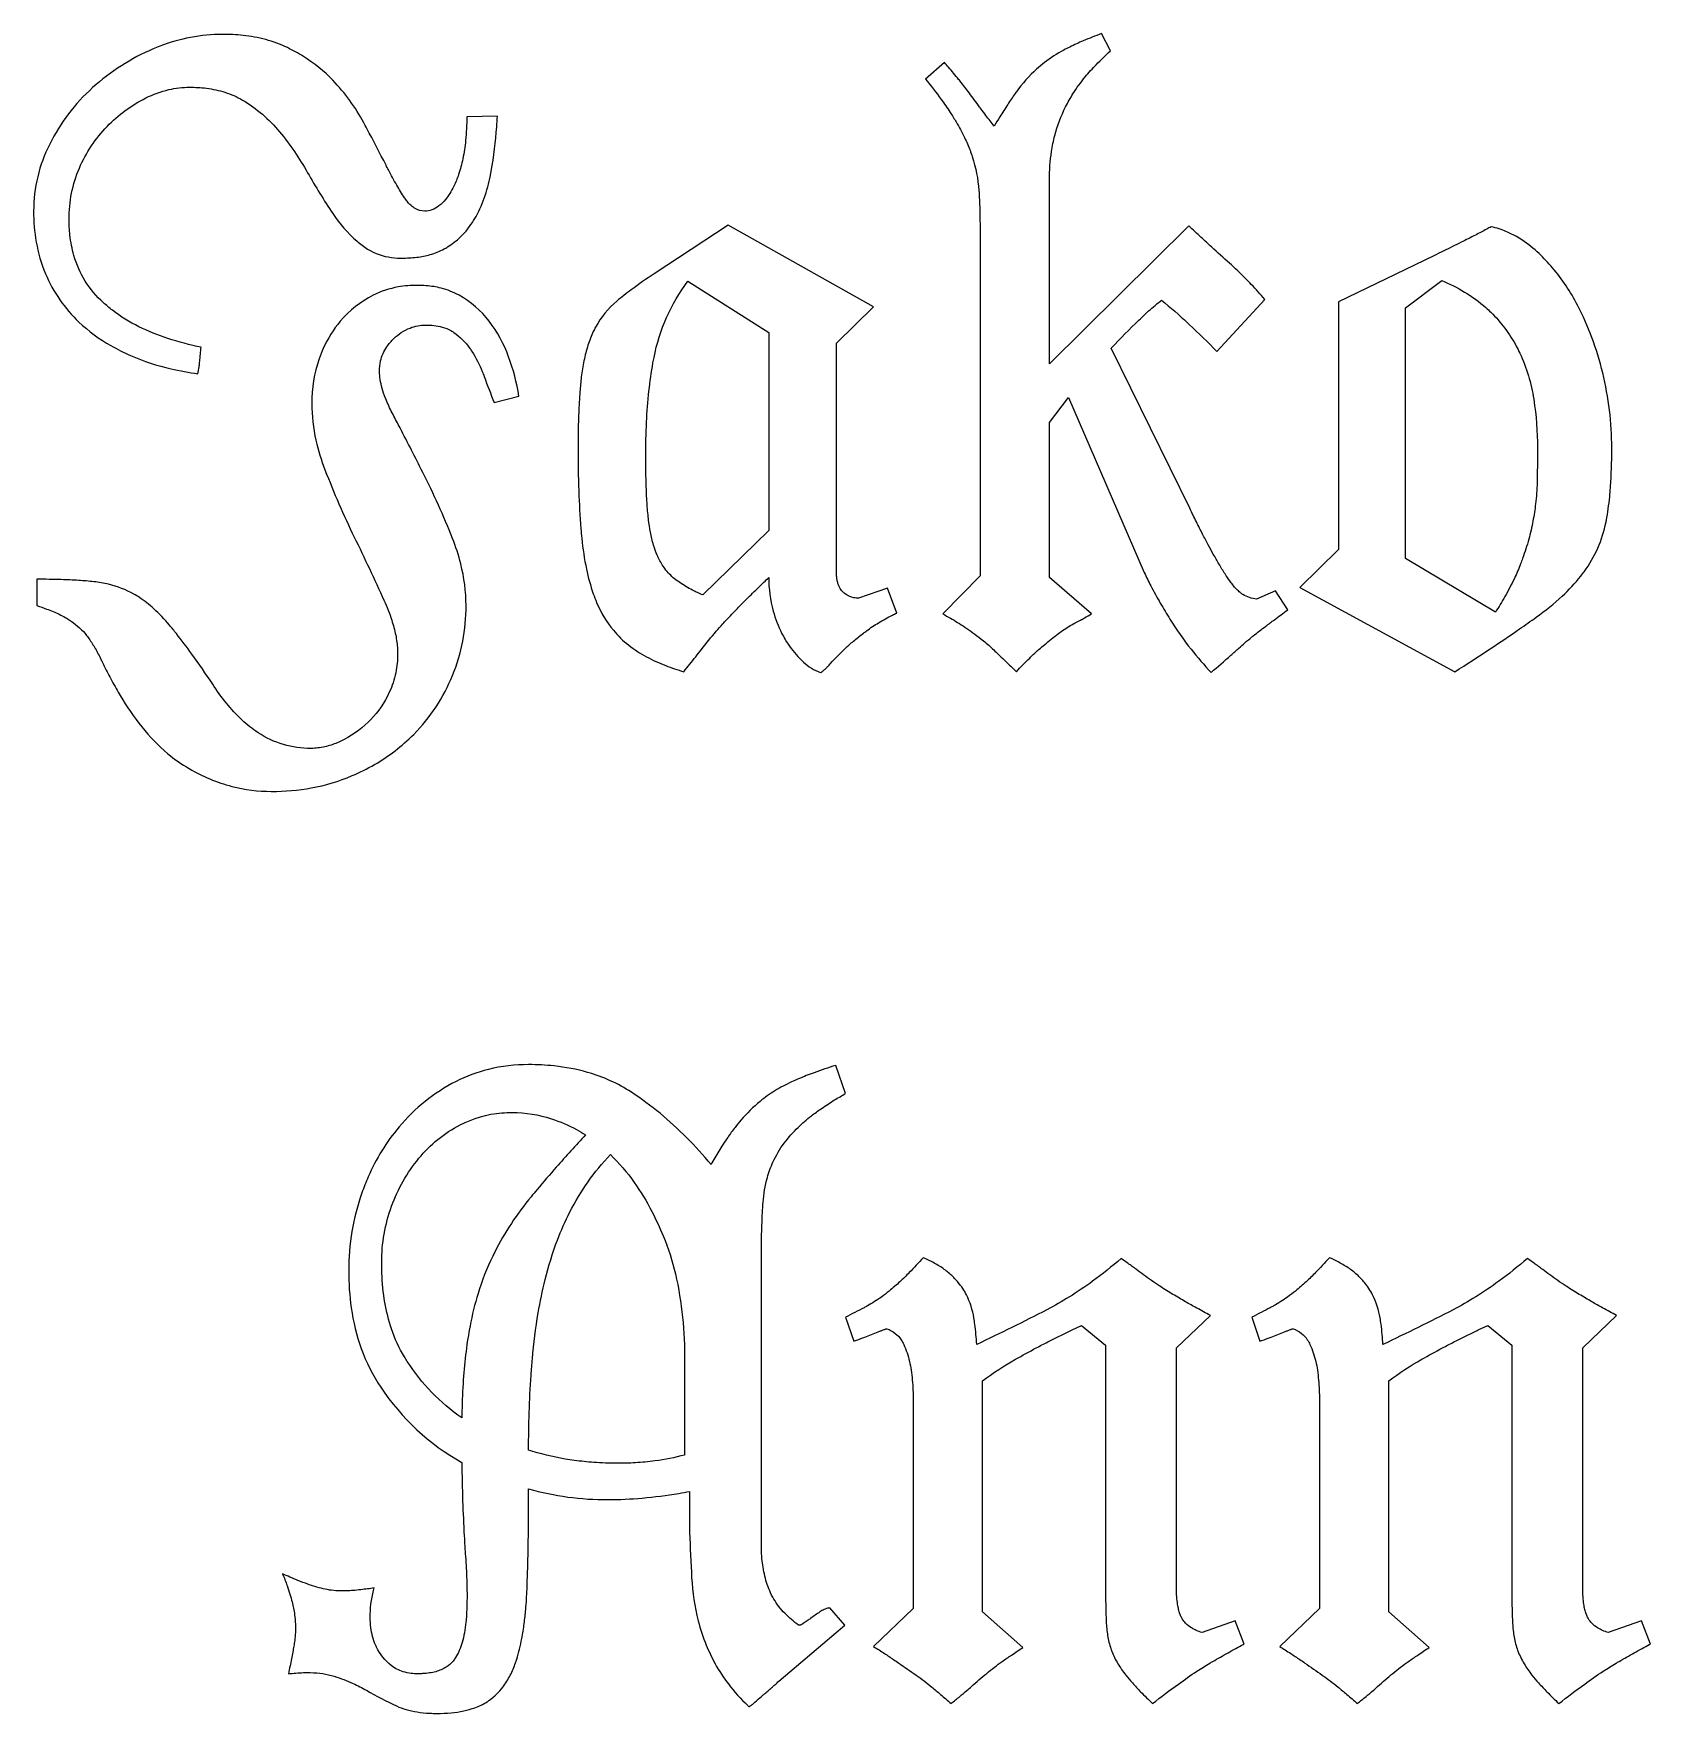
# Model space of a CAD drawing. Extents: x 9 to 156, y 170 to 274.
# Drawn here: x 32.59 to 54.71, y 201.69 to 224.66 of the extents above; entities that cross this region are included whole.
import ezdxf

# ---------------------------------------------------------------- set-up
doc = ezdxf.new("R2010")
doc.units = 0
doc.layers.add('TEXT', color=7, linetype='CONTINUOUS')

msp = doc.modelspace()

# ---------------------------------------------------------------- linework, layer by layer
at = {"layer": 'TEXT', "color": 1}
for p, q in [((47.322, 224.422), (47.198, 224.659)), ((45.053, 224.264), (44.794, 224.038)), ((38.938, 223.53), (38.52, 223.519)), ((46.487, 221.984), (46.487, 222.661)), ((42.095, 222.04), (41.079, 221.374)), ((44.082, 220.922), (42.095, 222.04)), ((45.539, 221.961), (45.539, 217.242)), ((48.395, 222.029), (46.487, 220.143)), ((46.487, 220.143), (46.487, 221.984)), ((51.746, 221.622), (50.442, 220.99)), ((41.542, 221.272), (42.648, 220.573)), ((51.356, 220.911), (51.853, 221.284)), ((48.779, 220.313), (49.433, 221.024)), ((43.574, 220.426), (44.082, 220.922)), ((50.442, 220.99), (50.442, 217.604)), ((51.356, 217.479), (51.356, 220.911)), ((42.648, 220.573), (42.648, 217.863)), ((43.574, 217.299), (43.574, 220.426)), ((48.406, 218.168), (47.333, 220.358)), ((38.893, 219.613), (39.232, 219.703)), ((46.487, 219.342), (46.747, 219.681)), ((46.747, 219.681), (47.785, 217.288)), ((46.487, 217.22), (46.487, 219.342)), ((40.966, 218.879), (40.966, 218.879)), ((42.648, 217.863), (41.745, 216.983)), ((50.442, 217.604), (49.911, 217.084)), ((52.587, 216.746), (51.356, 217.479)), ((32.639, 217.197), (32.639, 216.836)), ((45.539, 217.242), (45.031, 216.723)), ((47.063, 216.723), (46.487, 217.22)), ((44.274, 217.073), (43.878, 216.937)), ((44.398, 216.734), (44.274, 217.073)), ((49.58, 217.039), (49.321, 216.926)), ((49.75, 216.78), (49.58, 217.039)), ((49.911, 217.084), (52.033, 215.933)), ((43.699, 210.164), (43.564, 210.548)), ((40.482, 209.329), (40.482, 209.329)), ((42.548, 203.989), (42.548, 207.985)), ((43.698, 207.105), (43.811, 206.778)), ((46.797, 206.93), (46.927, 206.992)), ((46.927, 206.992), (47.254, 206.721)), ((48.225, 206.687), (48.688, 207.128)), ((49.254, 207.105), (49.367, 206.778)), ((52.353, 206.93), (52.483, 206.992)), ((52.483, 206.992), (52.81, 206.721)), ((53.781, 206.687), (54.244, 207.128)), ((47.254, 206.721), (47.254, 203.459)), ((48.225, 203.413), (48.225, 206.687)), ((52.81, 206.721), (52.81, 203.459)), ((53.781, 203.413), (53.781, 206.687)), ((41.498, 206.507), (41.498, 205.22)), ((45.572, 203.075), (45.572, 206.236)), ((51.128, 203.075), (51.128, 206.236)), ((44.624, 205.976), (44.624, 205.626)), ((50.18, 205.976), (50.18, 205.626)), ((38.45, 205.728), (38.45, 205.728)), ((44.624, 205.626), (44.624, 203.12)), ((50.18, 205.626), (50.18, 203.12)), ((39.364, 204.757), (39.364, 204.757)), ((41.566, 204.723), (41.566, 204.159)), ((43.688, 202.894), (43.485, 203.131)), ((44.624, 203.12), (44.082, 202.601)), ((50.18, 203.12), (49.638, 202.601)), ((42.785, 202.127), (43.688, 202.894)), ((46.125, 202.589), (45.572, 203.075)), ((49.026, 202.951), (48.575, 202.793)), ((49.15, 202.634), (49.026, 202.951)), ((51.681, 202.589), (51.128, 203.075)), ((54.583, 202.951), (54.131, 202.793)), ((54.707, 202.634), (54.583, 202.951)), ((47.897, 201.822), (47.897, 201.822)), ((53.454, 201.822), (53.454, 201.822))]:
    msp.add_line(p, q, dxfattribs=at)
for points in [[(34.231, 224.45), (34.231, 224.45, 0.08409), (33.401, 223.92)], [(35.179, 224.648, 0.092964), (34.318, 224.486, 0.009012), (34.231, 224.45)], [(36.065, 224.467, 0.049438), (35.768, 224.577, 0.038675), (35.459, 224.634, 0.026919), (35.179, 224.648)], [(36.686, 224.021, 0.062435), (36.283, 224.346, 0.025395), (36.065, 224.467)], [(47.198, 224.659, 0.012553), (46.95, 224.56, 0.013948), (46.766, 224.476, 0.00815), (46.684, 224.434)], [(45.245, 224.033, 0.001484), (45.108, 224.199, 0.000374), (45.053, 224.264)], [(46.684, 224.434, 0.039493), (46.419, 224.262, 0.019244), (46.312, 224.174)], [(46.809, 223.835, -0.034407), (46.978, 224.068, -0.01909), (47.127, 224.234, -0.018041), (47.322, 224.422)], [(37.109, 223.44), (37.109, 223.44, 0.068531), (36.686, 224.021)], [(44.794, 224.038, -0.011775), (45.007, 223.759, -0.011255), (45.13, 223.581, -0.011029), (45.211, 223.451)], [(45.392, 223.846, 0.009955), (45.265, 224.009, 0.001302), (45.245, 224.033)], [(46.312, 224.174, 0.054543), (46.035, 223.864, 0.003493), (46.019, 223.841)], [(33.401, 223.92), (33.401, 223.92, 0.093619), (32.814, 223.147)], [(33.598, 223.389), (33.598, 223.389, -0.083915), (34.129, 223.779)], [(34.129, 223.779, -0.059552), (34.444, 223.893, -0.056672), (34.727, 223.926)], [(34.727, 223.926, -0.031152), (34.958, 223.912, -0.045471), (35.211, 223.857, -0.057267), (35.45, 223.751)], [(45.533, 223.654), (45.533, 223.654, 0.004382), (45.392, 223.846)], [(46.019, 223.841, 0.006925), (45.917, 223.691, 0.005517), (45.808, 223.52, 0.003044), (45.731, 223.395)], [(46.56, 223.265, -0.054533), (46.709, 223.658, -0.02215), (46.809, 223.835)], [(35.45, 223.751), (35.45, 223.751, -0.08628), (35.958, 223.316)], [(38.853, 222.78, 0.023852), (38.928, 223.384, 0.005043), (38.938, 223.53)], [(45.731, 223.395, -0.003898), (45.619, 223.539, -0.004225), (45.552, 223.628, -0.00171), (45.533, 223.654)], [(33.22, 222.819), (33.22, 222.819, -0.09252), (33.598, 223.389)], [(35.958, 223.316), (35.958, 223.316, -0.044196), (36.342, 222.757)], [(37.414, 222.859, 0.004457), (37.151, 223.362, 0.000543), (37.109, 223.44)], [(38.52, 223.519, -0.021212), (38.502, 223.198, -0.024385), (38.464, 222.948, -0.031173), (38.406, 222.732, -0.03354), (38.34, 222.571)], [(45.211, 223.451, -0.021275), (45.326, 223.238, -0.021518), (45.401, 223.063, -0.011771), (45.431, 222.977)], [(32.814, 223.147), (32.814, 223.147, 0.117793), (32.594, 222.232)], [(46.487, 222.661, -0.038189), (46.516, 223.045, -0.02415), (46.56, 223.265)], [(37.668, 222.413, -0.014214), (37.561, 222.587, -0.010668), (37.448, 222.794, -0.002554), (37.414, 222.859)], [(45.431, 222.977), (45.431, 222.977, -0.061081), (45.522, 222.514)], [(33.079, 222.119), (33.079, 222.119, -0.102853), (33.22, 222.819)], [(36.342, 222.757), (36.342, 222.757, 0.019199), (36.686, 222.198)], [(38.645, 222.159, 0.045255), (38.77, 222.447, 0.035863), (38.849, 222.758, 0.002176), (38.853, 222.78)], [(37.945, 222.232, -0.139722), (37.805, 222.272, -0.039592), (37.762, 222.303, -0.03401), (37.722, 222.342, -0.028535), (37.683, 222.391, -0.009931), (37.668, 222.413)], [(38.34, 222.571, -0.023165), (38.286, 222.473, -0.029396), (38.229, 222.392, -0.060392), (38.138, 222.302, -0.080167), (38.041, 222.248, -0.08429), (37.945, 222.232)], [(45.522, 222.514, -0.010141), (45.534, 222.258, -0.005981), (45.538, 222.039, -0.001798), (45.539, 221.961)], [(32.594, 222.232, 0.043889), (32.63, 221.807, 0.056805), (32.757, 221.374)], [(36.686, 222.198, 0.066591), (37.017, 221.82, 0.013289), (37.087, 221.764)], [(38.255, 221.741, 0.101857), (38.576, 222.048, 0.02611), (38.645, 222.159)], [(33.548, 220.979, -0.14029), (33.145, 221.625, -0.043559), (33.091, 221.904, -0.027812), (33.079, 222.119)], [(48.705, 221.741, -0.002085), (48.563, 221.872, -0.001479), (48.395, 222.029)], [(52.53, 222.018, -0.003345), (52.468, 221.984, -0.004342), (52.314, 221.904, -0.002728), (52.118, 221.805, -0.001871), (51.88, 221.688, -0.000824), (51.746, 221.622)], [(53.185, 221.651, 0.045002), (52.95, 221.837, 0.065915), (52.638, 221.988, 0.02319), (52.53, 222.018)], [(37.087, 221.764, 0.109431), (37.404, 221.613, 0.044014), (37.57, 221.59, 0.013489), (37.629, 221.589)], [(37.629, 221.589, 0.030763), (37.833, 221.601, 0.037431), (38.016, 221.637, 0.054995), (38.208, 221.714, 0.016336), (38.255, 221.741)], [(48.948, 221.521), (48.948, 221.521, -0.00176), (48.705, 221.741)], [(49.174, 221.306), (49.174, 221.306, 0.012854), (48.948, 221.521)], [(53.71, 220.945, 0.054542), (53.367, 221.458, 0.027556), (53.185, 221.651)], [(32.757, 221.374), (32.757, 221.374, 0.104282), (33.214, 220.714)], [(41.079, 221.374, 0.012577), (40.768, 221.156, 0.013239), (40.571, 221.001)], [(41.079, 220.228), (41.079, 220.228, -0.112143), (41.542, 221.272)], [(49.433, 221.024, 0.010953), (49.248, 221.23, 0.006722), (49.174, 221.306)], [(51.853, 221.284, -0.032784), (52.165, 221.125, -0.04701), (52.458, 220.912, -0.014079), (52.524, 220.849)], [(37.239, 221.081), (37.239, 221.081, 0.100339), (36.788, 220.725)], [(37.843, 221.216, 0.043996), (37.58, 221.194, 0.074143), (37.239, 221.081)], [(38.413, 221.081, 0.065315), (38.167, 221.178, 0.0422), (37.963, 221.211, 0.020637), (37.843, 221.216)], [(38.825, 220.725), (38.825, 220.725, 0.103034), (38.413, 221.081)], [(40.571, 221.001, 0.096167), (40.28, 220.645, 0.012839), (40.249, 220.584)], [(47.712, 220.742, -0.01071), (47.863, 220.883, -0.011038), (47.956, 220.962, -0.01151), (48.022, 221.013)], [(48.022, 221.013, -0.017745), (48.376, 220.703, -0.001026), (48.4, 220.68)], [(34.885, 220.369, -0.02851), (34.428, 220.491, -0.035275), (34.034, 220.651, -0.048275), (33.671, 220.876, -0.02142), (33.548, 220.979)], [(52.524, 220.849, -0.073946), (52.873, 220.384, -0.014368), (52.92, 220.29)], [(54.054, 220.019, 0.029112), (53.906, 220.505, 0.031937), (53.71, 220.945)], [(33.214, 220.714, 0.058774), (33.651, 220.392, 0.027462), (33.92, 220.256)], [(36.788, 220.725, 0.071056), (36.556, 220.354, 0.021762), (36.5, 220.211)], [(37.521, 220.488, -0.040858), (37.623, 220.57, -0.053141), (37.742, 220.633, -0.096395), (37.956, 220.674)], [(37.956, 220.674, -0.029456), (38.069, 220.668, -0.039864), (38.182, 220.646, -0.05858), (38.302, 220.597, -0.023125), (38.34, 220.573)], [(38.34, 220.573, -0.087747), (38.562, 220.352, -0.011641), (38.588, 220.313)], [(39.091, 220.24), (39.091, 220.24, 0.07769), (38.825, 220.725)], [(40.249, 220.584, 0.033884), (40.176, 220.398, 0.027345), (40.121, 220.184, 0.020529), (40.085, 219.963)], [(47.333, 220.358), (47.333, 220.358, -0.010624), (47.712, 220.742)], [(48.4, 220.68), (48.4, 220.68, -0.006814), (48.779, 220.313)], [(34.868, 220.2, -0.00919), (34.878, 220.303, -0.004882), (34.885, 220.369)], [(37.324, 220.042, -0.057177), (37.339, 220.182, -0.094314), (37.426, 220.377, -0.054142), (37.521, 220.488)], [(38.588, 220.313, -0.045847), (38.731, 220.037, -0.010013), (38.757, 219.969)], [(33.92, 220.256, 0.046034), (34.473, 220.075, 0.024328), (34.84, 220.008)], [(34.84, 220.008, 0.01115), (34.857, 220.1, 0.010357), (34.865, 220.159, 0.009938), (34.868, 220.2)], [(36.5, 220.211), (36.5, 220.211, 0.084244), (36.398, 219.602)], [(39.232, 219.703), (39.232, 219.703, 0.045791), (39.091, 220.24)], [(40.966, 218.879, -0.01222), (40.977, 219.346, -0.014587), (41.01, 219.771, -0.017581), (41.065, 220.156, -0.00387), (41.079, 220.228)], [(52.92, 220.29), (52.92, 220.29, -0.070312), (53.111, 219.658)], [(37.51, 219.449, -0.021986), (37.42, 219.64, -0.022098), (37.37, 219.775, -0.027999), (37.339, 219.899, -0.035583), (37.325, 220.012, -0.011879), (37.324, 220.042)], [(38.757, 219.969), (38.757, 219.969, 0.007887), (38.893, 219.613)], [(40.085, 219.963, 0.010301), (40.066, 219.763, 0.009921), (40.049, 219.476, 0.00756), (40.041, 219.147, 0.002516), (40.04, 219.004)], [(54.178, 218.992), (54.178, 218.992, 0.060281), (54.054, 220.019)], [(53.111, 219.658), (53.111, 219.658, -0.038655), (53.162, 218.992)], [(36.398, 219.602, 0.055), (36.455, 219.098, 0.037638), (36.579, 218.693)], [(37.916, 218.659, 0.002349), (37.605, 219.267, 0.000903), (37.51, 219.449)], [(40.04, 219.004, 0.008596), (40.05, 218.404, 0.011593), (40.079, 217.888, 0.004157), (40.091, 217.756)], [(53.162, 218.992, -0.005016), (53.158, 218.58, -0.000615), (53.157, 218.518)], [(54.105, 218.004, 0.012167), (54.13, 218.158, 0.010249), (54.15, 218.326, 0.011194), (54.168, 218.573, 0.011361), (54.178, 218.918, 0.002025), (54.178, 218.992)], [(41, 218.05, -0.010991), (40.982, 218.269, -0.008112), (40.971, 218.524, -0.007559), (40.966, 218.879)], [(36.579, 218.693), (36.579, 218.693, 0.021388), (36.98, 217.773)], [(38.323, 217.756), (38.323, 217.756, 0.022468), (37.916, 218.659)], [(53.157, 218.518, -0.023649), (53.136, 218.23, -0.016286), (53.1, 217.993)], [(41.124, 217.525, -0.031132), (41.073, 217.663, -0.026759), (41.03, 217.842, -0.017354), (41.004, 218.01, -0.003468), (41, 218.05)], [(48.728, 217.542, -0.005267), (48.659, 217.667, -0.003973), (48.582, 217.814, -0.003102), (48.498, 217.981, -0.002489), (48.406, 218.168)], [(53.1, 217.993, -0.022033), (53.043, 217.745, -0.019024), (52.959, 217.483, -0.004915), (52.931, 217.406)], [(53.8, 217.299, 0.109776), (54.1, 217.98, 0.003355), (54.105, 218.004)], [(36.98, 217.773), (36.98, 217.773, -0.007056), (37.386, 216.909)], [(38.509, 216.836, 0.061997), (38.436, 217.407, 0.033268), (38.323, 217.756)], [(40.091, 217.756, 0.027773), (40.155, 217.336, 0.03249), (40.249, 216.998, 0.014431), (40.294, 216.881)], [(41.361, 217.203, -0.064378), (41.228, 217.342, -0.045102), (41.141, 217.487, -0.009365), (41.124, 217.525)], [(48.954, 217.175, -0.011118), (48.89, 217.269, -0.009297), (48.806, 217.406, -0.005977), (48.728, 217.542)], [(52.931, 217.406, -0.018964), (52.846, 217.208, -0.01932), (52.717, 216.96, -0.014081), (52.587, 216.746)], [(33.418, 217.163, 0.011572), (33.211, 217.181, 0.008627), (32.971, 217.192, 0.008092), (32.639, 217.197)], [(33.965, 216.994, 0.06815), (33.62, 217.128, 0.032065), (33.418, 217.163)], [(41.745, 216.983, -0.016848), (41.606, 217.048, -0.032709), (41.43, 217.152, -0.018615), (41.361, 217.203)], [(42.202, 216.78, -0.004751), (42.341, 216.921, -0.003163), (42.514, 217.091, -0.001542), (42.648, 217.22)], [(42.648, 217.22), (42.648, 217.22, 0.069124), (42.71, 216.762)], [(43.664, 217.022, -0.068222), (43.624, 217.071, -0.037722), (43.605, 217.109, -0.032738), (43.591, 217.151, -0.027779), (43.581, 217.199, -0.023328), (43.575, 217.253, -0.01634), (43.574, 217.299)], [(47.785, 217.288, 0.012098), (47.873, 217.109, 0.010979), (48.004, 216.87, 0.007431), (48.135, 216.65)], [(49.134, 216.988, -0.033214), (49.097, 217.015, -0.032441), (49.047, 217.06, -0.024081), (48.995, 217.119, -0.01485), (48.954, 217.175)], [(53.145, 216.678, 0.031124), (53.5, 216.966, 0.03798), (53.755, 217.24, 0.009315), (53.8, 217.299)], [(34.451, 216.571, 0.032754), (34.238, 216.793, 0.039372), (34.041, 216.948, 0.017701), (33.965, 216.994)], [(37.386, 216.909, -0.027918), (37.492, 216.637, -0.028815), (37.546, 216.432, -0.035341), (37.571, 216.241, -0.01322), (37.572, 216.181)], [(40.294, 216.881, 0.073656), (40.523, 216.5, 0.053624), (40.734, 216.294)], [(43.878, 216.937, -0.05117), (43.811, 216.944, -0.111138), (43.693, 216.998, -0.028244), (43.664, 217.022)], [(49.321, 216.926), (49.321, 216.926, -0.109586), (49.134, 216.988)], [(32.639, 216.836, -0.011329), (32.772, 216.79, -0.010059), (32.862, 216.755, -0.029185), (33.027, 216.675, -0.014338), (33.079, 216.644)], [(33.079, 216.644, -0.075793), (33.299, 216.453, -0.018502), (33.339, 216.401)], [(38.323, 215.882), (38.323, 215.882, 0.098041), (38.509, 216.836)], [(41.931, 216.486, -0.006585), (42.019, 216.585, -0.004953), (42.124, 216.698, -0.002622), (42.202, 216.78)], [(42.71, 216.762, 0.048505), (42.825, 216.461, 0.018218), (42.874, 216.373)], [(43.986, 216.492, -0.023674), (44.151, 216.602, -0.02011), (44.339, 216.706, -0.005141), (44.398, 216.734)], [(45.031, 216.723, -0.010005), (45.232, 216.605, -0.00831), (45.33, 216.543)], [(46.837, 216.599, 0.007882), (46.911, 216.637, 0.003922), (46.967, 216.669, 0.004903), (47.063, 216.723)], [(48.135, 216.65, 0.030203), (48.425, 216.239, 0.020592), (48.699, 215.922)], [(49.445, 216.554, -0.001437), (49.566, 216.644, -0.000617), (49.75, 216.78)], [(52.033, 215.933, 0.0037), (52.513, 216.244, 0.005051), (52.917, 216.517, 0.004699), (53.145, 216.678)], [(35.043, 215.763, 0.008395), (34.758, 216.174, 0.010799), (34.546, 216.455, 0.007021), (34.451, 216.571)], [(41.728, 216.238), (41.728, 216.238, -0.013879), (41.931, 216.486)], [(43.692, 216.249, -0.015677), (43.807, 216.351, -0.012152), (43.943, 216.459, -0.00296), (43.986, 216.492)], [(45.33, 216.543), (45.33, 216.543, -0.017933), (45.55, 216.384)], [(46.402, 216.288, -0.010889), (46.578, 216.43, -0.006967), (46.645, 216.48)], [(46.645, 216.48, -0.015438), (46.732, 216.539, -0.018638), (46.814, 216.587, -0.006073), (46.837, 216.599)], [(49.078, 216.255, -0.004572), (49.161, 216.329, -0.009189), (49.255, 216.408, -0.003171), (49.275, 216.424)], [(49.275, 216.424), (49.275, 216.424, -0.005908), (49.445, 216.554)], [(33.339, 216.401, -0.022582), (33.426, 216.268, -0.018966), (33.508, 216.115, -0.00482), (33.531, 216.068)], [(37.572, 216.181, -0.048923), (37.547, 215.919, -0.062384), (37.459, 215.651)], [(40.734, 216.294, 0.041931), (40.975, 216.137, 0.031742), (41.239, 216.016, 0.021836), (41.485, 215.933)], [(41.485, 215.933, 0.003176), (41.649, 216.137, 0.002664), (41.728, 216.238)], [(42.874, 216.373, 0.051355), (43.046, 216.139, 0.01622), (43.099, 216.085)], [(43.494, 216.046, -0.013128), (43.583, 216.142, -0.010016), (43.692, 216.249)], [(45.55, 216.384, -0.022333), (45.692, 216.262, -0.008712), (45.759, 216.198)], [(45.759, 216.198, 0.004031), (45.848, 216.111, 0.003554), (45.994, 215.972, 0.000749), (46.035, 215.933)], [(46.035, 215.933, -0.008317), (46.217, 216.118, -0.008838), (46.326, 216.222, -0.009472), (46.402, 216.288)], [(48.699, 215.922, 0.00193), (48.969, 216.158, 0.002191), (49.078, 216.255)], [(33.531, 216.068, 0.010398), (33.608, 215.913, 0.008839), (33.722, 215.704, 0.003091), (33.779, 215.606)], [(43.099, 216.085, 0.039687), (43.202, 216.001, 0.054647), (43.325, 215.934, 0.015721), (43.359, 215.922)], [(43.359, 215.922, 0.026536), (43.385, 215.939, 0.024252), (43.421, 215.969, 0.012008), (43.447, 215.995, 0.00992), (43.475, 216.024, 0.005539), (43.494, 216.046)], [(35.664, 215.098, -0.043467), (35.443, 215.273, -0.035009), (35.23, 215.504, -0.025937), (35.043, 215.763)], [(37.792, 215.075), (37.792, 215.075, 0.098955), (38.323, 215.882)], [(33.779, 215.606, 0.03635), (34.074, 215.177, 0.049197), (34.43, 214.811, 0.042369), (34.722, 214.607)], [(37.459, 215.651, -0.080819), (37.204, 215.277, -0.008806), (37.171, 215.244)], [(36.387, 214.883), (36.387, 214.883, -0.149288), (35.664, 215.098)], [(37.171, 215.244), (37.171, 215.244, -0.085209), (36.788, 214.979)], [(36.951, 214.511, 0.061397), (37.537, 214.85, 0.035115), (37.792, 215.075)], [(36.788, 214.979, -0.038783), (36.621, 214.917, -0.053283), (36.435, 214.885, -0.015338), (36.387, 214.883)], [(34.722, 214.607, 0.068222), (35.306, 214.364, 0.063625), (35.845, 214.296)], [(35.845, 214.296, 0.04462), (36.392, 214.343, 0.057269), (36.951, 214.511)], [(39.364, 210.559, 0.061107), (38.814, 210.494, 0.057657), (38.371, 210.328)], [(40.77, 210.181, 0.074451), (40.171, 210.453, 0.043675), (39.713, 210.541, 0.027075), (39.364, 210.559)], [(43.564, 210.548, 0.011548), (43.27, 210.449, 0.013152), (43.055, 210.365, 0.007819), (42.96, 210.322)], [(38.371, 210.328), (38.371, 210.328, 0.100942), (37.592, 209.707)], [(42.96, 210.322, 0.029691), (42.731, 210.2, 0.032975), (42.531, 210.057)], [(41.859, 209.193, 0.046803), (41.161, 209.894, 0.027868), (40.77, 210.181)], [(42.531, 210.057, 0.042753), (42.267, 209.8, 0.013374), (42.187, 209.701)], [(43.05, 209.701, -0.028054), (43.231, 209.858, -0.014123), (43.37, 209.959, -0.01336), (43.549, 210.076, -0.008818), (43.699, 210.164)], [(38.427, 209.735, -0.099356), (38.997, 209.899, -0.021394), (39.139, 209.905)], [(39.139, 209.905, -0.078732), (39.675, 209.819, -0.045098), (40.019, 209.671, -0.014926), (40.143, 209.6)], [(37.592, 209.707, 0.072283), (37.17, 209.023, 0.018645), (37.084, 208.804)], [(37.863, 209.278), (37.863, 209.278, -0.10254), (38.427, 209.735)], [(40.143, 209.6, 0.006461), (39.743, 209.157, 0.005864), (39.479, 208.85, 0.002147), (39.398, 208.753)], [(42.187, 209.701, 0.014848), (42.087, 209.564, 0.014209), (41.964, 209.374, 0.009948), (41.859, 209.193)], [(42.706, 209.227, -0.053632), (42.859, 209.485, -0.039996), (43.05, 209.701)], [(39.929, 208.544), (39.929, 208.544, -0.07165), (40.482, 209.329)], [(40.482, 209.329, -0.049252), (40.808, 208.949, -0.034508), (41.049, 208.551, -0.021497), (41.204, 208.217)], [(37.49, 208.623), (37.49, 208.623, -0.084262), (37.863, 209.278)], [(42.571, 208.674, -0.049978), (42.629, 209.016, -0.038107), (42.706, 209.227)], [(37.084, 208.804), (37.084, 208.804, 0.085418), (36.904, 207.737)], [(37.355, 207.85), (37.355, 207.85, -0.089205), (37.49, 208.623)], [(39.398, 208.753, 0.055186), (38.9, 207.994, 0.003789), (38.873, 207.94)], [(42.548, 207.985, -0.01165), (42.559, 208.476, -0.006571), (42.571, 208.674)], [(39.59, 207.619, -0.030603), (39.758, 208.159, -0.025842), (39.929, 208.544)], [(41.204, 208.217, -0.040261), (41.371, 207.697, -0.033536), (41.469, 207.105, -0.025532), (41.498, 206.507)], [(38.873, 207.94, 0.0388), (38.672, 207.427, 0.027183), (38.563, 206.987)], [(44.759, 207.918, -0.011556), (44.57, 207.714, -0.012932), (44.443, 207.59)], [(45.137, 207.686, 0.037784), (45.018, 207.78, 0.030227), (44.872, 207.865, 0.01698), (44.759, 207.918)], [(47.469, 207.907, -0.018494), (47.077, 207.596, -0.018101), (46.76, 207.382, -0.020808), (46.453, 207.206)], [(47.773, 207.686, 0.003807), (47.678, 207.757, 0.002538), (47.56, 207.842, 0.00124), (47.469, 207.907)], [(50.316, 207.918, -0.011556), (50.126, 207.714, -0.012932), (49.999, 207.59)], [(50.694, 207.686, 0.037784), (50.574, 207.78, 0.030227), (50.428, 207.865, 0.01698), (50.316, 207.918)], [(53.025, 207.907, -0.018494), (52.633, 207.596, -0.018101), (52.317, 207.382, -0.020808), (52.009, 207.206)], [(53.33, 207.686, 0.003807), (53.234, 207.757, 0.002538), (53.116, 207.842, 0.00124), (53.025, 207.907)], [(36.904, 207.737, 0.035721), (36.938, 207.232, 0.05091), (37.075, 206.676, 0.061268), (37.344, 206.146)], [(37.665, 206.563, -0.055815), (37.489, 206.944, -0.039361), (37.398, 207.304, -0.033081), (37.358, 207.706, -0.009812), (37.355, 207.85)], [(45.352, 207.41, 0.057665), (45.241, 207.578, 0.03369), (45.137, 207.686)], [(47.999, 207.528), (47.999, 207.528, -0.01722), (47.773, 207.686)], [(50.908, 207.41, 0.057665), (50.797, 207.578, 0.03369), (50.694, 207.686)], [(53.555, 207.528), (53.555, 207.528, -0.01722), (53.33, 207.686)], [(39.415, 206.535, -0.020587), (39.496, 207.164, -0.017922), (39.59, 207.619)], [(44.443, 207.59, -0.015181), (44.296, 207.463, -0.014683), (44.189, 207.381)], [(48.264, 207.365, -0.005619), (48.089, 207.471, -0.004264), (47.999, 207.528)], [(49.999, 207.59, -0.015181), (49.852, 207.463, -0.014683), (49.745, 207.381)], [(53.821, 207.365, -0.005619), (53.646, 207.471, -0.004264), (53.555, 207.528)], [(43.952, 207.235), (43.952, 207.235, -0.004762), (43.698, 207.105)], [(44.189, 207.381, -0.027671), (43.997, 207.259, -0.006913), (43.952, 207.235)], [(45.454, 207.094), (45.454, 207.094, 0.074867), (45.352, 207.41)], [(48.688, 207.128, -0.002415), (48.501, 207.23, -0.003521), (48.348, 207.316, -0.003569), (48.264, 207.365)], [(49.508, 207.235), (49.508, 207.235, -0.004762), (49.254, 207.105)], [(49.745, 207.381, -0.027671), (49.553, 207.259, -0.006913), (49.508, 207.235)], [(51.01, 207.094), (51.01, 207.094, 0.074867), (50.908, 207.41)], [(54.244, 207.128, -0.002415), (54.057, 207.23, -0.003521), (53.904, 207.316, -0.003569), (53.821, 207.365)], [(38.563, 206.987, 0.016994), (38.508, 206.638, 0.013816), (38.471, 206.249, 0.01139), (38.452, 205.819, 0.002078), (38.45, 205.728)], [(45.493, 206.732, 0.019669), (45.467, 207.008, 0.00723), (45.454, 207.094)], [(46.453, 207.206), (46.453, 207.206, -0.007178), (45.493, 206.732)], [(51.049, 206.732, 0.019669), (51.023, 207.008, 0.00723), (51.01, 207.094)], [(52.009, 207.206), (52.009, 207.206, -0.007178), (51.049, 206.732)], [(43.811, 206.778, 0.005392), (43.833, 206.785, 0.002353), (43.866, 206.797, 0.001278), (43.909, 206.814, 0.000776), (43.963, 206.834)], [(43.963, 206.834, 0.003545), (44.145, 206.904, 0.000659), (44.166, 206.913)], [(44.166, 206.913, -0.003618), (44.204, 206.928, -0.004283), (44.227, 206.936, -0.00463), (44.239, 206.941, -0.007211), (44.248, 206.944, -0.0127), (44.256, 206.946, -0.017482), (44.26, 206.947, -0.023429), (44.262, 206.947, -0.014793), (44.263, 206.947)], [(44.263, 206.947, -0.081966), (44.377, 206.884, -0.077476), (44.458, 206.797, -0.040703), (44.494, 206.732)], [(46.024, 206.529, -0.007826), (46.307, 206.685, -0.005515), (46.464, 206.766)], [(46.464, 206.766, -0.003549), (46.763, 206.914, -0.000722), (46.797, 206.93)], [(49.367, 206.778, 0.005392), (49.389, 206.785, 0.002353), (49.422, 206.797, 0.001278), (49.465, 206.814, 0.000776), (49.519, 206.834)], [(49.519, 206.834, 0.003545), (49.701, 206.904, 0.000659), (49.723, 206.913)], [(49.723, 206.913, -0.003618), (49.76, 206.928, -0.004283), (49.783, 206.936, -0.00463), (49.795, 206.941, -0.007211), (49.805, 206.944, -0.0127), (49.812, 206.946, -0.017482), (49.816, 206.947, -0.023429), (49.818, 206.947, -0.014793), (49.819, 206.947)], [(49.819, 206.947, -0.081966), (49.933, 206.884, -0.077476), (50.014, 206.797, -0.040703), (50.05, 206.732)], [(51.58, 206.529, -0.007826), (51.863, 206.685, -0.005515), (52.02, 206.766)], [(52.02, 206.766, -0.003549), (52.319, 206.914, -0.000722), (52.353, 206.93)], [(38.45, 205.728, -0.099549), (37.705, 206.5, -0.006178), (37.665, 206.563)], [(39.364, 205.288, -0.017162), (39.398, 206.314, -0.004484), (39.415, 206.535)], [(44.494, 206.732, -0.051226), (44.573, 206.499, -0.020922), (44.595, 206.382)], [(45.572, 206.236), (45.572, 206.236, -0.029383), (46.024, 206.529)], [(50.05, 206.732, -0.051226), (50.13, 206.499, -0.020922), (50.152, 206.382)], [(51.128, 206.236), (51.128, 206.236, -0.029383), (51.58, 206.529)], [(44.595, 206.382, -0.026024), (44.621, 206.108, -0.010739), (44.624, 205.976)], [(50.152, 206.382, -0.026024), (50.177, 206.108, -0.010739), (50.18, 205.976)], [(37.344, 206.146), (37.344, 206.146, 0.11912), (38.45, 205.118)], [(39.991, 205.146, -0.037926), (39.483, 205.252, -0.008248), (39.364, 205.288)], [(41.498, 205.22, -0.035458), (41.092, 205.139, -0.018185), (40.825, 205.114, -0.014756), (40.572, 205.107)], [(38.45, 205.118, 0.004292), (38.462, 204.588, 0.00536), (38.483, 204.115, 0.004486), (38.501, 203.831)], [(40.572, 205.107, -0.019052), (40.255, 205.119, -0.012929), (39.991, 205.146)], [(39.342, 203.385, 0.004439), (39.356, 203.851, 0.003489), (39.363, 204.375, 0.001906), (39.364, 204.757)], [(39.364, 204.757), (39.364, 204.757, 0.069509), (40.448, 204.61)], [(40.448, 204.61, 0.022295), (40.918, 204.632, 0.01939), (41.417, 204.696, 0.00503), (41.566, 204.723)], [(41.566, 204.159), (41.566, 204.159, 0.005132), (41.594, 203.543)], [(38.501, 203.831, -0.009496), (38.518, 203.511, -0.012119), (38.521, 203.227, -0.012536), (38.514, 203.026, -0.007479), (38.506, 202.934)], [(42.661, 203.363, -0.046565), (42.588, 203.594, -0.036096), (42.553, 203.836, -0.018336), (42.548, 203.989)], [(36, 203.594, -0.009576), (36.061, 203.434, -0.010227), (36.1, 203.316, -0.01296), (36.13, 203.21)], [(36.345, 203.453, -0.009953), (36.209, 203.505, -0.00522), (36.098, 203.551, -0.003367), (36, 203.594)], [(41.594, 203.543), (41.594, 203.543, 0.04735), (41.684, 202.951)], [(36.61, 203.379, -0.020126), (36.498, 203.405, -0.017218), (36.38, 203.441, -0.004427), (36.345, 203.453)], [(36.881, 203.363, -0.021588), (36.757, 203.363, -0.025217), (36.641, 203.374, -0.007942), (36.61, 203.379)], [(37.253, 203.402, -0.008964), (37.071, 203.378, -0.008774), (36.959, 203.367, -0.008768), (36.881, 203.363)], [(37.197, 202.996, -0.0644), (37.243, 203.366, -0.007043), (37.253, 203.402)], [(39.201, 202.426, 0.028858), (39.271, 202.71, 0.014829), (39.304, 202.916, 0.010814), (39.325, 203.107, 0.012713), (39.342, 203.385)], [(43.056, 202.894, -0.044733), (42.868, 203.055, -0.057723), (42.718, 203.25, -0.033664), (42.661, 203.363)], [(47.254, 203.459, 0.003642), (47.256, 203.229, 0.004878), (47.26, 203.031, 0.004435), (47.265, 202.917)], [(48.304, 202.979, -0.036764), (48.281, 203.024, -0.029016), (48.262, 203.077, -0.022916), (48.247, 203.139, -0.021227), (48.234, 203.225, -0.019072), (48.226, 203.34, -0.009057), (48.225, 203.413)], [(52.81, 203.459, 0.003642), (52.812, 203.229, 0.004878), (52.817, 203.031, 0.004435), (52.822, 202.917)], [(53.86, 202.979, -0.036764), (53.837, 203.024, -0.029016), (53.818, 203.077, -0.022916), (53.803, 203.139, -0.021227), (53.79, 203.225, -0.019072), (53.782, 203.34, -0.009057), (53.781, 203.413)], [(36.13, 203.21, -0.027877), (36.164, 203.036, -0.023889), (36.175, 202.906)], [(43.485, 203.131, 0.054127), (43.421, 203.113, 0.043198), (43.362, 203.083, 0.008337), (43.349, 203.075)], [(36.175, 202.906, -0.041832), (36.165, 202.682, -0.013262), (36.153, 202.606)], [(37.27, 202.623, -0.070019), (37.206, 202.86, -0.032987), (37.197, 202.996)], [(38.506, 202.934, -0.020882), (38.486, 202.787, -0.025926), (38.456, 202.657, -0.032244), (38.416, 202.545, -0.03966), (38.365, 202.45, -0.025652), (38.331, 202.403)], [(41.684, 202.951, 0.036633), (41.794, 202.621, 0.025994), (41.916, 202.364)], [(43.112, 202.911, -0.013208), (43.099, 202.903, -0.014466), (43.09, 202.898, -0.013812), (43.083, 202.895, -0.017656), (43.077, 202.893, -0.023092), (43.072, 202.892, -0.044407), (43.066, 202.891, -0.055925), (43.062, 202.891, -0.12734), (43.056, 202.894, -0.025342), (43.056, 202.894)], [(43.22, 202.985, -0.00493), (43.175, 202.953, -0.010622), (43.118, 202.915, -0.001438), (43.112, 202.911)], [(43.349, 203.075), (43.349, 203.075, 0.009819), (43.22, 202.985)], [(47.265, 202.917, 0.032251), (47.287, 202.727, 0.042153), (47.335, 202.549, 0.002876), (47.339, 202.539)], [(48.575, 202.793, -0.030548), (48.496, 202.821, -0.036507), (48.428, 202.856, -0.062422), (48.35, 202.919, -0.054759), (48.304, 202.979)], [(52.822, 202.917, 0.032251), (52.843, 202.727, 0.042153), (52.891, 202.549, 0.002876), (52.895, 202.539)], [(54.131, 202.793, -0.030548), (54.052, 202.821, -0.036507), (53.985, 202.856, -0.062422), (53.907, 202.919, -0.054759), (53.86, 202.979)], [(37.485, 202.341, -0.112823), (37.285, 202.592, -0.010939), (37.27, 202.623)], [(48.722, 202.397, -0.002188), (48.93, 202.515, -0.002593), (49.037, 202.575, -0.005927), (49.136, 202.627, -0.001854), (49.15, 202.634)], [(54.278, 202.397, -0.002188), (54.486, 202.515, -0.002593), (54.594, 202.575, -0.005927), (54.692, 202.627, -0.001854), (54.707, 202.634)], [(36.153, 202.606, -0.001275), (36.138, 202.526, -0.001843), (36.101, 202.337, -0.000792), (36.079, 202.228)], [(38.331, 202.403, -0.081661), (38.236, 202.319, -0.040457), (38.17, 202.284, -0.035225), (38.094, 202.257, -0.029824), (38.009, 202.239, -0.024913), (37.913, 202.23, -0.013141), (37.852, 202.228)], [(38.828, 201.867, 0.076026), (39.012, 202.046, 0.045619), (39.113, 202.209, 0.034068), (39.185, 202.379, 0.007604), (39.201, 202.426)], [(44.082, 202.601, -0.003006), (44.231, 202.506, -0.004161), (44.356, 202.423, -0.003942), (44.426, 202.375)], [(45.629, 202.234), (45.629, 202.234, -0.021083), (45.843, 202.398)], [(45.843, 202.398, -0.003501), (45.97, 202.485, -0.002599), (46.125, 202.589)], [(47.339, 202.539, 0.04453), (47.424, 202.365, 0.032988), (47.531, 202.211)], [(47.897, 201.822, -0.008934), (48.252, 202.088, -0.010458), (48.505, 202.264, -0.012025), (48.681, 202.374, -0.00349), (48.722, 202.397)], [(49.638, 202.601, -0.003006), (49.787, 202.506, -0.004161), (49.912, 202.423, -0.003942), (49.982, 202.375)], [(51.185, 202.234), (51.185, 202.234, -0.021083), (51.399, 202.398)], [(51.399, 202.398, -0.003501), (51.526, 202.485, -0.002599), (51.681, 202.589)], [(52.895, 202.539, 0.04453), (52.98, 202.365, 0.032988), (53.087, 202.211)], [(53.454, 201.822, -0.008934), (53.808, 202.088, -0.010458), (54.062, 202.264, -0.012025), (54.238, 202.374, -0.00349), (54.278, 202.397)], [(36.079, 202.228, -0.021683), (36.284, 202.244, -0.027446), (36.467, 202.24, -0.034876), (36.627, 202.216, -0.022889), (36.706, 202.194)], [(36.706, 202.194, -0.02713), (36.965, 202.095, -0.023528), (37.146, 202.002)], [(37.852, 202.228, -0.029478), (37.757, 202.234, -0.044821), (37.647, 202.257, -0.094434), (37.485, 202.341)], [(41.916, 202.364, 0.041215), (42.096, 202.089, 0.034682), (42.36, 201.795, 0.001919), (42.378, 201.777)], [(44.426, 202.375), (44.426, 202.375, 0.001737), (44.663, 202.211)], [(44.663, 202.211), (44.663, 202.211, -0.024936), (44.878, 202.047)], [(45.42, 202.053), (45.42, 202.053, -0.008433), (45.629, 202.234)], [(47.531, 202.211, 0.014683), (47.622, 202.103, 0.010853), (47.735, 201.982, 0.010107), (47.897, 201.822)], [(49.982, 202.375), (49.982, 202.375, 0.001737), (50.219, 202.211)], [(50.219, 202.211), (50.219, 202.211, -0.024936), (50.434, 202.047)], [(50.976, 202.053), (50.976, 202.053, -0.008433), (51.185, 202.234)], [(53.087, 202.211, 0.014683), (53.178, 202.103, 0.010853), (53.291, 201.982, 0.010107), (53.454, 201.822)], [(37.146, 202.002), (37.146, 202.002, 0.019184), (37.558, 201.788)], [(42.458, 201.839, -0.007977), (42.548, 201.918, -0.002316), (42.582, 201.946)], [(42.582, 201.946, 0.008674), (42.692, 202.04, 0.001414), (42.706, 202.053)], [(42.706, 202.053, 0.002499), (42.743, 202.087, 0.002687), (42.763, 202.106, 0.006301), (42.785, 202.127)], [(44.878, 202.047, -0.001303), (44.998, 201.946, -0.000881), (45.143, 201.822)], [(45.143, 201.822, 0.003781), (45.261, 201.918, 0.005034), (45.362, 202.003, 0.004539), (45.42, 202.053)], [(50.434, 202.047, -0.001303), (50.554, 201.946, -0.000881), (50.699, 201.822)], [(50.699, 201.822, 0.003781), (50.818, 201.918, 0.005034), (50.918, 202.003, 0.004539), (50.976, 202.053)], [(37.558, 201.788, 0.039626), (37.689, 201.739, 0.032618), (37.839, 201.706, 0.026478), (38.009, 201.689, 0.012634), (38.111, 201.686)], [(38.111, 201.686, 0.023407), (38.304, 201.695, 0.028555), (38.476, 201.721, 0.034586), (38.629, 201.764, 0.053836), (38.796, 201.845, 0.01325), (38.828, 201.867)], [(42.378, 201.777, 0.024301), (42.386, 201.781, 0.015142), (42.396, 201.788, 0.008354), (42.405, 201.794, 0.009294), (42.42, 201.806, 0.006594), (42.438, 201.821, 0.005139), (42.458, 201.839)]]:
    msp.add_lwpolyline(points, format="xyb", dxfattribs=at)

doc.saveas('drawing.dxf')
